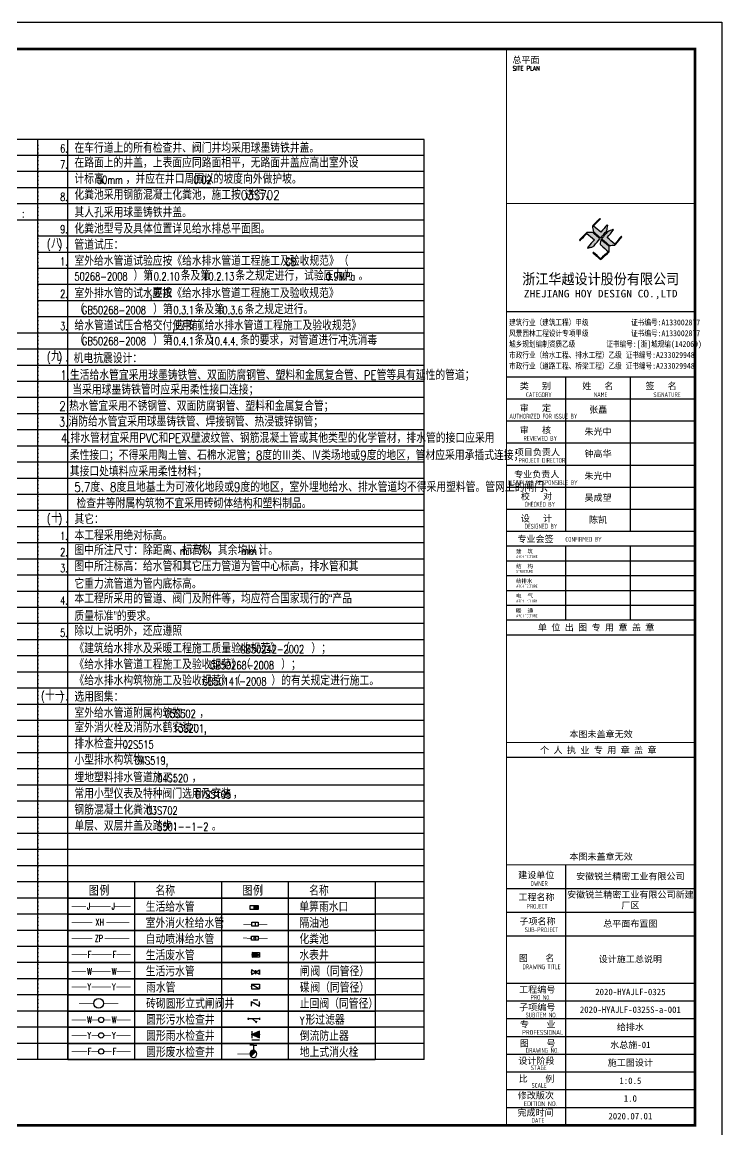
# Model space of a CAD drawing. Header units: millimetres. Extents: x 418357 to 841680, y 53918 to 109839.
# Drawn here: x 420883.3 to 421013.3, y 55197.1 to 55402.9 of the extents above; entities that cross this region are included whole.
import ezdxf
from ezdxf.enums import TextEntityAlignment as Align

# ---------------------------------------------------------------- set-up
doc = ezdxf.new("R2010")
doc.units = ezdxf.units.MM
doc.linetypes.add('DASH', pattern=[0.35, 0.25, -0.1])
doc.linetypes.add('DOT2', pattern=[0.125, 0, -0.125])
for name, color, linetype in [('DIM_TEXT', 7, 'Continuous'), ('EQUIP_消防', 7, 'Continuous'), ('EQUIP_阀门', 7, 'Continuous'), ('PIPE-废水', 31, 'Continuous'), ('PIPE-污水', 6, 'Continuous'), ('PIPE-消防', 1, 'Continuous'), ('PIPE-给水', 3, 'Continuous'), ('PIPE-雨水', 4, 'Continuous'), ('PUB_TITLE', 171, 'Continuous'), ('TK', 4, 'Continuous'), ('TWT_TEXT', 7, 'Continuous'), ('TWT_室外', 8, 'Continuous'), ('TWT_雨水口', 4, 'Continuous'), ('WELL_废水', 31, 'Continuous'), ('WELL_污水', 6, 'Continuous'), ('WELL_雨水', 4, 'Continuous')]:
    doc.layers.add(name, color=color, linetype=linetype)
doc.styles.add('-宋体', font='', dxfattribs={"width": 0.8})
doc.styles.add('_TWT_PIPEDN', font='SIMPLEX', dxfattribs={"width": 0.8, "height": 3, "bigfont": 'HZTXT'})
doc.styles.add('_TWT_PIPETEXT', font='COMPLEX', dxfattribs={"width": 0.8, "height": 2.5, "bigfont": 'HZTXT'})
doc.styles.add('HT', font='simhei.ttf', dxfattribs={"width": 0.8})
doc.styles.add('ROMANS', font='ROMANS.shx', dxfattribs={"width": 0.8})
doc.styles.get("Standard").update_dxf_attribs({"font": 'txt', "bigfont": 'gbcbig.shx'})
doc.styles.add('TSSD_REIN', font='tssdeng.shx', dxfattribs={"width": 0.7, "bigfont": 'tssdchn.shx'})
doc.styles.add('图签宋体', font='', dxfattribs={"height": 300})
doc.styles.add('图签黑体', font='simhei.ttf', dxfattribs={"height": 550})
doc.styles.get('-宋体').set_extended_font_data('SimSun')
doc.styles.get('图签宋体').set_extended_font_data('NSimSun')

# ---------------------------------------------------------------- blocks, each defined once
blk = doc.blocks.new('$TwtSys$00000354')
for p, q in [((-0.5, -0.5), (-0.5, 0.5)), ((-0.5, 0.5), (0.5, 0.5)), ((0, 0.5), (0, -0.5)), ((0.5, 0.5), (0.5, -0.5)), ((0.5, -0.5), (-0.5, -0.5))]:
    blk.add_line(p, q)
blk = doc.blocks.new('$TwtSys$00000424')
for p, q in [((-500, 250), (500, 250)), ((-500, -250), (-500, 250)), ((0, -250), (0, 250)), ((500, 250), (500, -250)), ((500, -250), (-500, -250))]:
    blk.add_line(p, q)
blk.add_solid([(0, 250), (500, 250), (0, -250), (500, -250)])
blk = doc.blocks.new('$TwtSys$00000353')
at = {"color": 6}
for p, q in [((-0.5, 0.13), (-0.58, 0.13)), ((-0.58, 0.13), (-0.58, -0.13)), ((-0.5, 0.5), (0.5, 0.5)), ((-0.5, -0.5), (-0.5, 0.5)), ((0.5, 0.5), (0.5, -0.5)), ((-0.5, -0.13), (-0.58, -0.13)), ((0.5, -0.5), (-0.5, -0.5))]:
    blk.add_line(p, q, dxfattribs=at)
at = {"color": 6, "const_width": 0.02}
blk.add_lwpolyline([(-0.5, 0.13), (-0.58, 0.13), (-0.58, -0.13), (-0.5, -0.13)], dxfattribs=at)
blk.add_lwpolyline([(-0.5, 0.5), (0.5, 0.5), (0.5, -0.5), (-0.5, -0.5)], close=True, dxfattribs=at)
at = {"color": 6}
blk.add_ellipse((0, 0), major_axis=(0, 0.25), ratio=0.6, start_param=4.712389, end_param=10.995574, dxfattribs=at)
blk = doc.blocks.new('$VALVE$00000315')
blk.add_line((-75, 125), (75, 125))
blk.add_lwpolyline([(-125, -75), (-125, 75), (125, -75), (125, 75)])
for p in [(-125, 0), (125, 0)]:
    blk.add_point(p)
blk.add_solid([(0, 125), (0, 150), (75, 125)])
blk = doc.blocks.new('$VALVE$00000316')
for p, q in [((-125, 72), (125, -72)), ((-125, 72), (-125, -72)), ((-125, 72), (125, 72)), ((125, 72), (125, -72)), ((-125, -72), (125, -72))]:
    blk.add_line(p, q)
at = {"const_width": 21.1}
blk.add_lwpolyline([(-11, 0, 1), (11, 0, 1)], format="xyb", close=True, dxfattribs=at)
for p in [(-125, 0), (125, 0)]:
    blk.add_point(p)
at = {"color": 7, "flags": 9}
for tag in ['XSIZE', 'YSIZE']:
    blk.add_attdef(tag, (0, 0), '', height=0.5, dxfattribs=at)
blk = doc.blocks.new('$VALVE$00000296')
for points in [[(-125, 72), (-125, -72), (125, 72), (125, -72), (-125, 72)], [(0, 60), (0, -64)]]:
    blk.add_lwpolyline(points)
for p in [(-125, 0), (125, 0)]:
    blk.add_point(p)
blk = doc.blocks.new('$VALVE$00000555')
for p, q in [((-75, 50), (75, 50)), ((75, 50), (75, -50)), ((75, -50), (-75, -50))]:
    blk.add_line(p, q)
blk.add_lwpolyline([(-75, -50), (75, 0), (-75, 50)], close=True)
for p in [(-75, 0), (75, 0)]:
    blk.add_point(p)
blk.add_solid([(-75, 50), (75, 0), (-75, -50)])
blk = doc.blocks.new('$VALVE$00000501')
for p, q in [((-175, 32), (-175, -32)), ((175, 32), (175, -32)), ((96, -77), (50, -123))]:
    blk.add_line(p, q)
at = {"const_width": 35}
for points in [[(-175, 0), (175, 0)], [(-52, 0), (73, -100)]]:
    blk.add_lwpolyline(points, dxfattribs=at)
for p in [(-175, -2), (175, -2)]:
    blk.add_point(p)
blk = doc.blocks.new('$VALVE$00000656')
for p, q in [((-113, 110), (-113, -100)), ((118, -164), (-119, -164))]:
    blk.add_line(p, q)
blk.add_lwpolyline([(119, 5, 203, 0, 0), (-113, 5, 0, 0, 0)], format="xyseb")
blk.add_lwpolyline([(119, 107), (-113, 5), (119, -97)], close=True)
for p in [(-113, 5), (119, 5)]:
    blk.add_point(p)
blk.add_solid([(-44, -164), (-44, -139), (-119, -164)])
blk = doc.blocks.new('$TwtSys$00000385')
for p, q in [((0, 331), (-130, 331)), ((92, 92), (-92, -92)), ((0, 331), (0, 131)), ((0, 331), (130, 331))]:
    blk.add_line(p, q)
for start, end in [(135, 315), (315, 135)]:
    blk.add_arc((0, 0), 131, start, end)
at = {"color": 0}
for points in [[(-34, 127), (-127, 34), (34, 127), (-127, -34)], [(-93, 93), (-93, 93), (-34, 127), (-127, 34)], [(34, 127), (-127, -34), (93, 93), (-93, -93)]]:
    blk.add_solid(points, dxfattribs=at)
blk = doc.blocks.new('$TWTSYS$00000187')
blk.add_circle((0, 0, 0), 0.5)
blk = doc.blocks.new('A$C053D6479')
at = {"layer": 'PUB_TITLE'}
h = blk.add_hatch(color=256, dxfattribs=at)
h.dxf.hatch_style = 1
edge = h.paths.add_edge_path()
edge.add_spline(control_points=[(1310, 579), (1216, 662), (1118, 742), (1026, 827)], knot_values=[14, 14, 14, 14, 15, 15, 15, 15], degree=3, periodic=0)
edge.add_spline(control_points=[(1026, 827), (1105, 920), (1188, 1008), (1266, 1102)], knot_values=[13, 13, 13, 13, 14, 14, 14, 14], degree=3, periodic=0)
edge.add_spline(control_points=[(1266, 1102), (1258, 1111), (1249, 1119), (1239, 1116)], knot_values=[12, 12, 12, 12, 13, 13, 13, 13], degree=3, periodic=0)
edge.add_spline(control_points=[(1239, 1116), (1210, 1107), (1179, 1092), (1144, 1077)], knot_values=[11, 11, 11, 11, 12, 12, 12, 12], degree=3, periodic=0)
edge.add_spline(control_points=[(1144, 1077), (1109, 1063), (1069, 1053), (1047, 1038)], knot_values=[10, 10, 10, 10, 11, 11, 11, 11], degree=3, periodic=0)
edge.add_spline(control_points=[(1047, 1038), (1028, 1026), (1007, 992), (991, 972)], knot_values=[9, 9, 9, 9, 10, 10, 10, 10], degree=3, periodic=0)
edge.add_spline(control_points=[(991, 972), (942, 913), (899, 868), (849, 810)], knot_values=[8, 8, 8, 8, 9, 9, 9, 9], degree=3, periodic=0)
edge.add_spline(control_points=[(849, 810), (842, 801), (822, 776), (822, 775)], knot_values=[7, 7, 7, 7, 8, 8, 8, 8], degree=3, periodic=0)
edge.add_spline(control_points=[(822, 775), (823, 771), (848, 752), (859, 744)], knot_values=[6, 6, 6, 6, 7, 7, 7, 7], degree=3, periodic=0)
edge.add_spline(control_points=[(859, 744), (949, 670), (1035, 592), (1122, 521)], knot_values=[5, 5, 5, 5, 6, 6, 6, 6], degree=3, periodic=0)
edge.add_spline(control_points=[(1122, 521), (1153, 527), (1185, 530), (1217, 533)], knot_values=[4, 4, 4, 4, 5, 5, 5, 5], degree=3, periodic=0)
edge.add_spline(control_points=[(1217, 533), (1246, 535), (1293, 532), (1316, 542)], knot_values=[3, 3, 3, 3, 4, 4, 4, 4], degree=3, periodic=0)
edge.add_spline(control_points=[(1316, 542), (1327, 547), (1338, 565), (1349, 579)], knot_values=[2, 2, 2, 2, 3, 3, 3, 3], degree=3, periodic=0)
edge.add_spline(control_points=[(1349, 579), (1423, 670), (1507, 759), (1572, 848)], knot_values=[1, 1, 1, 1, 2, 2, 2, 2], degree=3, periodic=0)
edge.add_spline(control_points=[(1572, 848), (1564, 852), (1561, 861), (1551, 862)], knot_values=[0, 0, 0, 0, 1, 1, 1, 1], degree=3, periodic=0)
edge.add_spline(control_points=[(1551, 862), (1469, 769), (1393, 671), (1310, 579)], knot_values=[15, 15, 15, 15, 16, 16, 16, 16], degree=3, periodic=0)
at = {"layer": 'TK'}
h = blk.add_hatch(color=256, dxfattribs=at)
h.dxf.hatch_style = 2
edge = h.paths.add_edge_path()
edge.add_spline(control_points=[(1036, 1188), (1031, 1158), (1031, 1158), (1024, 1121), (1020, 1104), (1017, 1085), (1012, 1071), (1004, 1052), (976, 1026), (956, 1003), (906, 946), (866, 899), (814, 839), (806, 829), (789, 806), (787, 806), (777, 804), (728, 856), (719, 864), (651, 922), (580, 978), (514, 1036), (509, 1106), (488, 1176), (479, 1247), (570, 1343), (663, 1436), (758, 1526), (764, 1523), (768, 1518), (774, 1515), (693, 1422), (599, 1343), (520, 1249), (607, 1171), (698, 1096), (789, 1021), (874, 1109), (950, 1206), (1031, 1298), (1066, 1286), (1054, 1262), (1045, 1224), (1036, 1188), (1031, 1158)], knot_values=[-1, -1, 0, 0, 0, 0, 1, 1, 1, 2, 2, 2, 3, 3, 3, 4, 4, 4, 5, 5, 5, 6, 6, 6, 7, 7, 7, 8, 8, 8, 9, 9, 9, 10, 10, 10, 11, 11, 11, 12, 12, 12, 13, 13, 13, 14, 14, 14, 14], degree=3, periodic=0)
h = blk.add_hatch(color=256, dxfattribs=at)
h.dxf.hatch_style = 2
edge = h.paths.add_edge_path()
edge.add_spline(control_points=[(492, 475), (469, 472), (469, 472), (452, 467), (416, 456), (383, 448), (342, 438), (323, 433), (297, 422), (293, 440), (291, 452), (313, 470), (322, 480), (400, 566), (477, 652), (553, 736), (460, 815), (366, 894), (270, 970), (183, 883), (101, 791), (16, 703), (-18, 714), (9, 735), (28, 755), (103, 838), (192, 930), (266, 1005), (319, 1009), (387, 1005), (442, 1007), (456, 1008), (472, 1011), (485, 1007), (507, 1000), (534, 967), (555, 949), (624, 891), (699, 833), (760, 773), (689, 691), (614, 604), (539, 517), (529, 505), (516, 487), (506, 482), (492, 475), (469, 472)], knot_values=[-1, -1, 0, 0, 0, 0, 1, 1, 1, 2, 2, 2, 3, 3, 3, 4, 4, 4, 5, 5, 5, 6, 6, 6, 7, 7, 7, 8, 8, 8, 9, 9, 9, 10, 10, 10, 11, 11, 11, 12, 12, 12, 13, 13, 13, 14, 14, 14, 15, 15, 15, 15], degree=3, periodic=0)
h = blk.add_hatch(color=256, dxfattribs=at)
h.dxf.hatch_style = 2
edge = h.paths.add_edge_path()
edge.add_spline(control_points=[(1018, 207), (925, 121), (925, 121), (830, 33), (818, 21), (800, 0), (787, 0), (768, -1), (725, 49), (712, 60), (662, 103), (616, 143), (568, 186), (545, 207), (518, 224), (499, 250), (501, 259), (511, 261), (516, 267), (609, 192), (696, 111), (785, 33), (883, 118), (977, 208), (1070, 298), (992, 373), (892, 456), (803, 534), (791, 544), (768, 561), (766, 569), (761, 588), (776, 634), (780, 655), (785, 690), (788, 721), (795, 746), (897, 661), (998, 576), (1097, 490), (1100, 425), (1106, 361), (1107, 294), (1018, 207), (925, 121)], knot_values=[-1, -1, 0, 0, 0, 0, 1, 1, 1, 2, 2, 2, 3, 3, 3, 4, 4, 4, 5, 5, 5, 6, 6, 6, 7, 7, 7, 8, 8, 8, 9, 9, 9, 10, 10, 10, 11, 11, 11, 12, 12, 12, 13, 13, 13, 14, 14, 14, 14], degree=3, periodic=0)
for points, knots in [([(1031, 1298), (1066, 1286), (1054, 1262), (1045, 1224), (1036, 1188), (1031, 1158), (1024, 1121), (1020, 1104), (1017, 1085), (1012, 1071), (1004, 1052), (976, 1026), (956, 1003), (906, 946), (866, 899), (814, 839), (806, 829), (789, 806), (787, 806), (777, 804), (728, 856), (719, 864), (651, 922), (580, 978), (514, 1036), (509, 1106), (488, 1176), (479, 1247), (570, 1343), (663, 1436), (758, 1526), (764, 1523), (768, 1518), (774, 1515), (693, 1422), (599, 1343), (520, 1249), (607, 1171), (698, 1096), (789, 1021), (874, 1109), (950, 1206), (1031, 1298)], [0, 0, 0, 0, 1, 1, 1, 2, 2, 2, 3, 3, 3, 4, 4, 4, 5, 5, 5, 6, 6, 6, 7, 7, 7, 8, 8, 8, 9, 9, 9, 10, 10, 10, 11, 11, 11, 12, 12, 12, 13, 13, 13, 14, 14, 14, 14]), ([(555, 949), (624, 891), (699, 833), (760, 773), (689, 691), (614, 604), (539, 517), (529, 505), (516, 487), (506, 482), (492, 475), (469, 472), (452, 467), (416, 456), (383, 448), (342, 438), (323, 433), (297, 422), (293, 440), (291, 452), (313, 470), (322, 480), (400, 566), (477, 652), (553, 736), (460, 815), (366, 894), (270, 970), (183, 883), (101, 791), (16, 703), (-18, 714), (9, 735), (28, 755), (103, 838), (192, 930), (266, 1005), (319, 1009), (387, 1005), (442, 1007), (456, 1008), (472, 1011), (485, 1007), (507, 1000), (534, 967), (555, 949)], [0, 0, 0, 0, 1, 1, 1, 2, 2, 2, 3, 3, 3, 4, 4, 4, 5, 5, 5, 6, 6, 6, 7, 7, 7, 8, 8, 8, 9, 9, 9, 10, 10, 10, 11, 11, 11, 12, 12, 12, 13, 13, 13, 14, 14, 14, 15, 15, 15, 15]), ([(1551, 862), (1561, 861), (1564, 852), (1572, 848), (1507, 759), (1423, 670), (1349, 579), (1338, 565), (1327, 547), (1316, 542), (1293, 532), (1246, 535), (1217, 533), (1185, 530), (1153, 527), (1122, 521), (1035, 592), (949, 670), (859, 744), (848, 752), (823, 771), (822, 775), (822, 776), (842, 801), (849, 810), (899, 868), (942, 913), (991, 972), (1007, 992), (1028, 1026), (1047, 1038), (1069, 1053), (1109, 1063), (1144, 1077), (1179, 1092), (1210, 1107), (1239, 1116), (1249, 1119), (1258, 1111), (1266, 1102), (1188, 1008), (1105, 920), (1026, 827), (1118, 742), (1216, 662), (1310, 579), (1393, 671), (1469, 769), (1551, 862)], [0, 0, 0, 0, 1, 1, 1, 2, 2, 2, 3, 3, 3, 4, 4, 4, 5, 5, 5, 6, 6, 6, 7, 7, 7, 8, 8, 8, 9, 9, 9, 10, 10, 10, 11, 11, 11, 12, 12, 12, 13, 13, 13, 14, 14, 14, 15, 15, 15, 16, 16, 16, 16]), ([(1097, 490), (1100, 425), (1106, 361), (1107, 294), (1018, 207), (925, 121), (830, 33), (818, 21), (800, 0), (787, 0), (768, -1), (725, 49), (712, 60), (662, 103), (616, 143), (568, 186), (545, 207), (518, 224), (499, 250), (501, 259), (511, 261), (516, 267), (609, 192), (696, 111), (785, 33), (883, 118), (977, 208), (1070, 298), (992, 373), (892, 456), (803, 534), (791, 544), (768, 561), (766, 569), (761, 588), (776, 634), (780, 655), (785, 690), (788, 721), (795, 746), (897, 661), (998, 576), (1097, 490)], [0, 0, 0, 0, 1, 1, 1, 2, 2, 2, 3, 3, 3, 4, 4, 4, 5, 5, 5, 6, 6, 6, 7, 7, 7, 8, 8, 8, 9, 9, 9, 10, 10, 10, 11, 11, 11, 12, 12, 12, 13, 13, 13, 14, 14, 14, 14])]:
    blk.add_open_spline(points, degree=3, knots=knots, dxfattribs=at)
blk = doc.blocks.new('GeYuanFrame_74602687', base_point=(18.76, 4.34))
at = {"layer": 'PUB_TITLE'}
for points in [[(554.76, 235.14), (554.76, 292.54)], [(578.76, 235.14), (578.76, 292.54)], [(554.76, 202.14), (554.76, 229.64)], [(578.76, 202.14), (578.76, 229.64)], [(554.76, 14.34), (554.76, 111.14)]]:
    blk.add_lwpolyline(points, dxfattribs=at)
at = {"layer": 'TK'}
for p, q in [((43.76, 414.34), (602.76, 414.34)), ((532.76, 316.74), (602.76, 316.74)), ((532.76, 284.34), (602.76, 284.34)), ((532.76, 276.14), (602.76, 276.14)), ((532.76, 267.94), (602.76, 267.94)), ((532.76, 259.74), (602.76, 259.74)), ((532.76, 251.54), (602.76, 251.54)), ((532.76, 243.34), (602.76, 243.34)), ((532.76, 235.14), (602.76, 235.14)), ((532.76, 235.14), (602.76, 235.14)), ((532.76, 102.34), (602.76, 102.34)), ((532.76, 93.54), (602.76, 93.54)), ((532.76, 84.74), (554.76, 84.74)), ((532.76, 84.74), (602.76, 84.74)), ((532.76, 67.18), (602.76, 67.18)), ((532.76, 67.14), (602.76, 67.14)), ((532.76, 60.58), (602.76, 60.58)), ((532.76, 53.98), (602.76, 53.98)), ((532.76, 47.38), (602.76, 47.38)), ((532.76, 40.78), (602.76, 40.78)), ((532.76, 34.18), (602.76, 34.18)), ((532.76, 27.58), (602.76, 27.58)), ((532.76, 20.98), (602.76, 20.98)), ((532.76, 14.34), (602.76, 14.34))]:
    blk.add_line(p, q, dxfattribs=at)
for points in [[(18.76, 424.34), (612.76, 424.34), (612.76, 4.34), (18.76, 4.34), (18.76, 424.34)], [(532.76, 292.54), (602.76, 292.54)], [(532.76, 235.14), (602.76, 235.14)], [(532.76, 229.64), (602.76, 229.64)], [(532.76, 224.14), (602.76, 224.14)], [(532.76, 218.64), (602.76, 218.64)], [(532.76, 213.14), (602.76, 213.14)], [(532.76, 207.64), (602.76, 207.64)], [(532.76, 202.14), (602.76, 202.14)], [(532.76, 196.64), (602.76, 196.64)], [(532.76, 151.14), (602.76, 151.14)]]:
    blk.add_lwpolyline(points, dxfattribs=at)
at = {"layer": 'TK', "const_width": 1}
blk.add_lwpolyline([(602.76, 414.34), (43.76, 414.34), (43.76, 14.34), (602.76, 14.34)], close=True, dxfattribs=at)
at = {"layer": 'TK'}
for points, const_width in [([(532.76, 414.34), (532.76, 14.34)], 0.4), ([(532.76, 356.95), (602.76, 356.95)], 0.35), ([(532.76, 292.54), (602.76, 292.54)], 0.35), ([(532.76, 292.54), (602.76, 292.54)], 0.35), ([(532.76, 235.14), (602.76, 235.14)], 0.35), ([(532.76, 202.14), (602.76, 202.14)], 0.35), ([(532.76, 156.64), (602.76, 156.64)], 0.35), ([(532.76, 111.14), (602.76, 111.14)], 0.35), ([(532.76, 67.18), (602.76, 67.18)], 0.35)]:
    blk.add_lwpolyline(points, dxfattribs=dict(at, const_width=const_width))
at = {"layer": 'PUB_TITLE', "xscale": 0.01000000000021828, "yscale": 0.01000000000021828, "zscale": 0.01}
blk.add_blockref('A$C053D6479', (559.86, 336.08), dxfattribs=at)
at = {"layer": 'TK', "style": '图签宋体'}
for s, height, p in [('总平面', 2.4, (534.9, 409.1)), ('类   别', 2.4, (537.65, 287.9)), ('姓   名', 2.4, (560.87, 287.9)), ('签   名', 2.4, (584.35, 287.9)), ('审   定', 2.4, (537.65, 279.7)), ('审   核', 2.4, (537.65, 271.5)), ('项目负责人', 2.4, (535.8, 263.3)), ('专业负责人', 2.4, (535.56, 255.1)), ('校   对', 2.4, (538.06, 246.9)), ('设   计', 2.4, (538.03, 238.7)), ('专业会签', 2.4, (536.79, 231.05)), ('建  筑', 1.44, (536.28, 226.92)), ('结  构', 1.44, (536.28, 221.42)), ('给排水', 1.44, (536.28, 215.92)), ('电  气', 1.44, (536.28, 210.42)), ('暖  通', 1.44, (536.28, 204.92)), ('单 位 出 图 专 用 章 盖 章', 2.4, (544.39, 198.16)), ('本图未盖章无效', 2.4, (556.1, 158.51)), ('个 人 执 业 专 用 章 盖 章', 2.4, (545.19, 152.58)), ('本图未盖章无效', 2.4, (556.1, 113.01)), ('建设单位', 2.4, (537.06, 106.14)), ('工程名称', 2.4, (537.14, 97.93)), ('子项名称', 2.4, (537.52, 88.95)), ('图    名', 2.4, (537.3, 75.3)), ('工程编号', 2.4, (537.44, 63.58)), ('子项编号', 2.4, (537.44, 57)), ('专    业', 2.4, (537.68, 50.69)), ('图    号', 2.4, (537.69, 43.58)), ('设计阶段', 2.4, (537.12, 37.12)), ('比    例', 2.4, (537.26, 30.44)), ('修改版次', 2.4, (536.91, 24.22)), ('完成时间', 2.4, (536.79, 17.83))]:
    blk.add_text(s, height=height, dxfattribs=at).set_placement(p)
at = {"layer": 'TK'}
for s, height, style, width, p in [('SITE PLAN', 1.697, 'ROMANS', 0.76, (535.02, 406.31)), ('建筑行业（建筑工程）甲级           证书编号:A133002877', 2.2, '-宋体', 0.8, (533.67, 311.64)), ('风景园林工程设计专项甲级           证书编号:A133002877', 2.2, '-宋体', 0.8, (533.67, 307.62)), ('城乡规划编制资质乙级        证书编号:[浙]城规编(142069)', 2.2, '-宋体', 0.8, (533.67, 303.63)), ('市政行业（给水工程、排水工程）乙级 证书编号:A233029948', 2.2, '-宋体', 0.8, (533.67, 299.55)), ('市政行业（道路工程、桥梁工程）乙级 证书编号:A233029948', 2.2, '-宋体', 0.8, (533.67, 295.5)), ('CATEGORY', 1.8, 'TSSD_REIN', 0.7, (539.99, 284.98)), ('NAME', 1.8, 'TSSD_REIN', 0.7, (565.18, 284.98)), ('SIGNATURE', 1.8, 'TSSD_REIN', 0.7, (587.34, 284.98)), ('AUTHORIZED FOR ISSUE BY', 1.8, 'TSSD_REIN', 0.7, (533.79, 276.98)), ('REVIEWED BY', 1.8, 'TSSD_REIN', 0.7, (539.03, 268.72)), ('PROJECT DIRECTOR', 1.8, 'TSSD_REIN', 0.7, (537.22, 260.55)), ('DISCIPLINE RESPONSIBLE BY', 1.8, 'TSSD_REIN', 0.7, (533.25, 252.28)), ('CHECKED BY', 1.8, 'TSSD_REIN', 0.7, (539.42, 244.25)), ('DESIGNED BY', 1.8, 'TSSD_REIN', 0.7, (539.43, 236.08)), ('CONFIRMED BY', 1.8, 'TSSD_REIN', 0.7, (554.61, 231.23)), ('ARCHITECTURE', 1.08, 'TSSD_REIN', 0.7, (536.32, 225.15)), ('STRUCTURE', 1.08, 'TSSD_REIN', 0.7, (536.32, 219.65)), ('ARCHITECTURE', 1.08, 'TSSD_REIN', 0.7, (536.32, 214.15)), ('ARCHITECTURE', 1.08, 'TSSD_REIN', 0.7, (536.32, 208.65)), ('ARCHITECTURE', 1.08, 'TSSD_REIN', 0.7, (536.32, 203.15)), ('OWNER', 1.8, 'TSSD_REIN', 0.7, (541.65, 103.29)), ('PROJECT', 1.8, 'TSSD_REIN', 0.7, (540.19, 94.83)), ('SUB-PROJECT', 1.8, 'TSSD_REIN', 0.7, (539.53, 86.11)), ('DRAWING TITLE', 1.8, 'TSSD_REIN', 0.7, (538.64, 72.34)), ('PRO N0.', 1.8, 'TSSD_REIN', 0.7, (541.68, 60.96)), ('SUBITEM NO.', 1.8, 'TSSD_REIN', 0.7, (539.82, 54.39)), ('PROFESSIONAL', 1.8, 'TSSD_REIN', 0.8, (538.55, 47.95)), ('DRAWING NO.', 1.8, 'TSSD_REIN', 0.7, (539.86, 41.26)), ('STAGE', 1.8, 'TSSD_REIN', 0.7, (541.76, 34.84)), ('SCALE', 1.8, 'TSSD_REIN', 0.7, (542.05, 28.23)), ('EDITION NO.', 1.8, 'TSSD_REIN', 0.8, (539.2, 21.45)), ('DATE', 1.8, 'TSSD_REIN', 0.7, (542, 15.26))]:
    blk.add_text(s, height=height, dxfattribs=dict(at, style=style, width=width)).set_placement(p)
for s, height, style, width, p in [('浙江华越设计股份有限公司', 3.96, 'HT', 0.9, (567.74, 328.97)), ('ZHEJIANG HOY DESIGN CO.,LTD', 2.8, '图签黑体', 1.11, (567.73, 323.1))]:
    blk.add_text(s, height=height, dxfattribs=dict(at, style=style, width=width)).set_placement(p, align=Align.MIDDLE)
at = {"layer": 'TK', "char_height": 2.4, "attachment_point": 5, "style": '图签宋体'}
for s, insert, width in [('张矗', (566.76, 280.21), 24), ('朱光中', (566.76, 272.04), 24), ('钟高华', (566.76, 263.84), 24), ('朱光中', (566.76, 255.57), 24), ('吴成望', (566.76, 247.44), 24), ('陈凯', (566.76, 239.24), 24), ('安徽锐兰精密工业有限公司', (578.76, 106.74), 48), ('安徽锐兰精密工业有限公司新建厂区', (578.76, 97.94), 48), ('总平面布置图', (578.76, 89.14), 48), ('设计施工总说明', (578.76, 75.94), 48), ('2020-HYAJLF-0325', (578.76, 63.88), 48), ('2020-HYAJLF-0325S-a-001', (578.76, 57.28), 48), ('给排水', (578.76, 50.68), 48), ('水总施-01', (578.76, 44.08), 48), ('施工图设计', (578.76, 37.48), 48), ('1:0.5', (578.76, 30.88), 48), ('1.0', (578.76, 24.28), 48), ('2020.07.01', (578.76, 17.69), 48)]:
    blk.add_mtext(s, dxfattribs=dict(at, insert=insert, width=width))

msp = doc.modelspace()

# ---------------------------------------------------------------- linework, layer by layer
at = {"color": 8, "ltscale": 5}
for p, q in [((420957.983, 55381.154), (420742.522, 55381.154)), ((420886.163, 55210.154), (420886.163, 55381.154)), ((420891.771, 55210.154), (420891.771, 55381.154)), ((420957.983, 55210.154), (420957.983, 55381.154)), ((420957.983, 55378.154), (420742.522, 55378.154)), ((420957.983, 55375.154), (420742.522, 55375.154)), ((420957.983, 55372.154), (420742.522, 55372.154)), ((420957.983, 55369.154), (420742.522, 55369.154)), ((420886.163, 55366.154), (420742.522, 55366.154)), ((420957.983, 55366.154), (420886.163, 55366.154)), ((420957.983, 55363.154), (420886.163, 55363.154)), ((420957.983, 55360.154), (420886.163, 55360.154)), ((420957.983, 55357.154), (420886.163, 55357.154)), ((420957.983, 55354.154), (420886.163, 55354.154)), ((420957.983, 55351.154), (420886.163, 55351.154)), ((420957.983, 55348.154), (420886.163, 55348.154)), ((420886.163, 55345.154), (420742.522, 55345.154)), ((420957.983, 55345.154), (420886.163, 55345.154)), ((420886.163, 55342.154), (420742.522, 55342.154)), ((420957.983, 55342.154), (420886.163, 55342.154)), ((420886.163, 55339.154), (420742.522, 55339.154)), ((420957.983, 55339.154), (420886.163, 55339.154)), ((420957.983, 55336.154), (420742.522, 55336.154)), ((420957.983, 55333.154), (420742.522, 55333.154)), ((420957.983, 55330.154), (420742.522, 55330.154)), ((420957.983, 55327.154), (420742.522, 55327.154)), ((420957.983, 55324.154), (420742.522, 55324.154)), ((420957.983, 55321.154), (420742.522, 55321.154)), ((420957.983, 55318.154), (420742.522, 55318.154)), ((420957.983, 55315.154), (420742.522, 55315.154)), ((420957.983, 55312.154), (420742.522, 55312.154)), ((420957.983, 55309.154), (420742.522, 55309.154)), ((420957.983, 55306.154), (420742.522, 55306.154)), ((420957.983, 55303.154), (420742.522, 55303.154)), ((420957.983, 55300.154), (420742.522, 55300.154)), ((420957.983, 55297.154), (420742.522, 55297.154)), ((420957.983, 55294.154), (420742.522, 55294.154)), ((420957.983, 55291.154), (420742.522, 55291.154)), ((420957.983, 55288.154), (420742.522, 55288.154)), ((420957.983, 55285.154), (420742.522, 55285.154)), ((420957.983, 55282.154), (420742.522, 55282.154)), ((420957.983, 55279.154), (420742.522, 55279.154)), ((420957.983, 55276.154), (420742.522, 55276.154)), ((420957.983, 55273.154), (420742.522, 55273.154)), ((420957.983, 55270.154), (420742.522, 55270.154)), ((420957.983, 55267.154), (420742.522, 55267.154)), ((420957.983, 55264.154), (420742.522, 55264.154)), ((420957.983, 55261.154), (420742.522, 55261.154)), ((420957.983, 55258.154), (420742.522, 55258.154)), ((420957.983, 55255.154), (420742.522, 55255.154)), ((420957.983, 55252.154), (420742.522, 55252.154)), ((420957.983, 55249.154), (420742.522, 55249.154)), ((420957.983, 55246.154), (420742.522, 55246.154)), ((420957.983, 55243.154), (420742.522, 55243.154)), ((420957.983, 55240.154), (420742.522, 55240.154)), ((420957.983, 55237.154), (420742.522, 55237.154)), ((420957.983, 55234.154), (420742.522, 55234.154)), ((420957.983, 55231.154), (420742.522, 55231.154)), ((420957.983, 55228.154), (420742.522, 55228.154)), ((420957.983, 55225.154), (420742.522, 55225.154)), ((420957.983, 55222.154), (420742.522, 55222.154)), ((420957.983, 55219.154), (420742.522, 55219.154)), ((420957.983, 55216.154), (420742.522, 55216.154)), ((420957.983, 55213.154), (420742.522, 55213.154)), ((420957.983, 55210.154), (420742.522, 55210.154))]:
    msp.add_line(p, q, dxfattribs=at)
at = {"linetype": 'DOT2', "ltscale": 5}
msp.add_line((420886.163, 55219.154), (420886.163, 55381.154), dxfattribs=at)
for p, q in [((420948.885, 55252.154), (420891.771, 55252.154)), ((420891.771, 55243.154), (420891.771, 55210.154)), ((420904.145, 55243.154), (420904.145, 55210.154)), ((420920.328, 55243.154), (420920.328, 55210.154)), ((420932.702, 55243.154), (420932.702, 55210.154)), ((420948.885, 55243.154), (420948.885, 55210.154)), ((420891.771, 55240.154), (420948.885, 55240.154)), ((420891.771, 55237.154), (420948.885, 55237.154)), ((420891.771, 55234.154), (420948.885, 55234.154)), ((420891.771, 55231.154), (420948.885, 55231.154)), ((420891.771, 55228.154), (420948.885, 55228.154)), ((420891.771, 55225.154), (420948.885, 55225.154)), ((420891.771, 55222.154), (420948.885, 55222.154)), ((420891.771, 55219.154), (420948.885, 55219.154)), ((420891.771, 55216.154), (420948.885, 55216.154)), ((420891.771, 55213.154), (420948.885, 55213.154)), ((420891.771, 55210.154), (420948.885, 55210.154))]:
    msp.add_line(p, q)
msp.add_circle((420897.466, 55220.583), 0.896)
at = {"layer": 'PIPE-废水', "linetype": 'Continuous', "const_width": 0.124}
for points in [[(420925.906, 55235.282), (420924.34, 55235.282)], [(420927.144, 55235.282), (420928.83, 55235.282)]]:
    msp.add_lwpolyline(points, dxfattribs=at)
at = {"layer": 'PIPE-废水', "linetype": 'DASH', "ltscale": 5, "const_width": 0.124}
for points in [[(420892.454, 55229.653), (420895.279, 55229.653)], [(420896.122, 55229.653), (420899.902, 55229.653)], [(420900.746, 55229.653), (420903.428, 55229.653)], [(420892.454, 55211.653), (420895.279, 55211.653)], [(420896.122, 55211.653), (420897.441, 55211.653)], [(420898.441, 55211.653), (420899.902, 55211.653)], [(420900.746, 55211.653), (420903.428, 55211.653)]]:
    msp.add_lwpolyline(points, dxfattribs=at)
at = {"layer": 'PIPE-污水', "linetype": 'Continuous', "const_width": 0.124}
for points in [[(420925.766, 55232.702), (420924.316, 55232.708)], [(420927.102, 55232.698), (420928.852, 55232.698)]]:
    msp.add_lwpolyline(points, dxfattribs=at)
at = {"layer": 'PIPE-污水', "linetype": 'DASH', "ltscale": 5, "const_width": 0.124}
for points in [[(420892.454, 55226.519), (420895.147, 55226.519)], [(420896.254, 55226.519), (420899.718, 55226.519)], [(420900.826, 55226.519), (420903.428, 55226.519)], [(420892.454, 55217.519), (420895.147, 55217.519)], [(420896.254, 55217.519), (420897.441, 55217.519)], [(420898.441, 55217.519), (420899.718, 55217.519)], [(420900.826, 55217.519), (420903.428, 55217.519)]]:
    msp.add_lwpolyline(points, dxfattribs=at)
at = {"layer": 'PIPE-消防', "linetype": 'Continuous', "const_width": 0.124}
for points in [[(420896.29, 55235.65), (420892.454, 55235.65)], [(420903.149, 55235.65), (420898.88, 55235.65)], [(420896.29, 55232.65), (420892.454, 55232.65)], [(420903.149, 55232.65), (420898.6, 55232.65)], [(420925.567, 55211.194), (420923.261, 55211.194)]]:
    msp.add_lwpolyline(points, dxfattribs=at)
at = {"layer": 'PIPE-给水', "linetype": 'Continuous', "const_width": 0.124}
for points in [[(420892.454, 55238.629), (420895.13, 55238.629)], [(420895.86, 55238.629), (420899.702, 55238.629)], [(420900.432, 55238.629), (420903.428, 55238.629)], [(420893.823, 55220.583), (420896.57, 55220.583)], [(420898.362, 55220.583), (420901.109, 55220.583)]]:
    msp.add_lwpolyline(points, dxfattribs=at)
at = {"layer": 'PIPE-雨水', "linetype": 'DASH', "ltscale": 5, "const_width": 0.124}
for points in [[(420892.454, 55223.641), (420895.222, 55223.641)], [(420896.179, 55223.641), (420899.794, 55223.641)], [(420900.751, 55223.641), (420903.428, 55223.641)], [(420892.454, 55214.641), (420895.222, 55214.641)], [(420896.179, 55214.641), (420897.441, 55214.641)], [(420898.441, 55214.641), (420899.794, 55214.641)], [(420900.751, 55214.641), (420903.428, 55214.641)]]:
    msp.add_lwpolyline(points, dxfattribs=at)

# ---------------------------------------------------------------- block references
at = {"layer": 'Defpoints', "lineweight": -2, "xscale": 0.5, "yscale": 0.5, "zscale": 0.5}
msp.add_blockref('GeYuanFrame_74602687', (420716.28, 55192.937), dxfattribs=at)
at = {"layer": 'EQUIP_消防', "xscale": 0.005, "yscale": 0.005, "zscale": 0.005}
msp.add_blockref('$TwtSys$00000385', (420926.221, 55211.194), dxfattribs=at)
at = {"layer": 'EQUIP_阀门'}
for name, p, xscale, yscale, zscale in [('$VALVE$00000555', (420926.681, 55229.6), 0.00900000000372529, 0.00900000000372529, 0.00900000000372529), ('$VALVE$00000296', (420926.606, 55226.403), 0.00599999999627471, 0.00599999999627471, 0.00599999999627471), ('$VALVE$00000316', (420926.607, 55223.721), 0.00599999999627471, 0.00599999999627471, 0.00599999999627471), ('$VALVE$00000315', (420926.606, 55220.492), 0.00599999999627471, 0.00599999999627471, 0.00599999999627471), ('$VALVE$00000501', (420926.306, 55217.735), 0.00599999999627471, 0.00599999999627471, 0.00599999999627471), ('$VALVE$00000656', (420926.643, 55214.749), 0.00599999999627471, 0.00599999999627471, 0.00599999999627471)]:
    msp.add_blockref(name, p, dxfattribs=dict(at, xscale=xscale, yscale=yscale, zscale=zscale))
at = {"layer": 'TWT_室外', "xscale": 1.237373718265444, "yscale": 0.7424238280951977, "zscale": 0.0007070707070707071}
for name, p in [('$TwtSys$00000354', (420926.525, 55235.282)), ('$TwtSys$00000353', (420926.484, 55232.698))]:
    msp.add_blockref(name, p, dxfattribs=at)
at = {"layer": 'TWT_雨水口', "xscale": 0.00150000000372529, "yscale": 0.00150000000372529, "zscale": 0.00150000000372529}
msp.add_blockref('$TwtSys$00000424', (420926.38, 55238.424), dxfattribs=at)
at = {"layer": 'WELL_废水', "rotation": 270}
msp.add_blockref('$TWTSYS$00000187', (420897.941, 55211.653), dxfattribs=at)
at = {"layer": 'WELL_污水', "rotation": 270}
msp.add_blockref('$TWTSYS$00000187', (420897.941, 55217.519), dxfattribs=at)
at = {"layer": 'WELL_雨水', "rotation": 270}
msp.add_blockref('$TWTSYS$00000187', (420897.941, 55214.641), dxfattribs=at)

# ---------------------------------------------------------------- texts
at = {"layer": 'DIM_TEXT', "style": '_TWT_PIPETEXT', "width": 0.64}
for s, height, p in [('J', 1.237, (420895.306, 55238.01)), ('J', 1.237, (420899.878, 55238.01)), ('XH', 1.2374, (420896.884, 55235.031)), ('ZP', 1.2374, (420896.744, 55232.031)), ('F', 1.237, (420895.455, 55229.034)), ('F', 1.237, (420900.079, 55229.034)), ('W', 1.237, (420895.323, 55225.901)), ('W', 1.237, (420899.895, 55225.901)), ('Y', 1.237, (420895.399, 55223.023)), ('Y', 1.237, (420899.971, 55223.023)), ('W', 1.237, (420895.323, 55216.901)), ('W', 1.237, (420899.895, 55216.901)), ('Y', 1.237, (420895.399, 55214.023)), ('Y', 1.237, (420899.971, 55214.023)), ('F', 1.237, (420895.455, 55211.034)), ('F', 1.237, (420900.079, 55211.034))]:
    msp.add_text(s, height=height, dxfattribs=at).set_placement(p)
at = {"layer": 'TWT_TEXT', "style": '_TWT_PIPEDN'}
for s, height, width, p in [('6.', 1.4875, 0.752941, (420890.311, 55378.713)), ('在车行道上的所有检查井、阀门井均采用球墨铸铁井盖。', 1.75, 0.8, (420892.963, 55378.668)), ('7.', 1.4875, 0.752941, (420890.311, 55375.713)), ('在路面上的井盖，上表面应同路面相平，无路面井盖应高出室外设', 1.75, 0.8, (420892.963, 55375.916)), ('计标高', 1.75, 0.8, (420892.963, 55372.916)), ('，并应在井口周围以', 1.75, 0.8, (420902.496, 55372.916)), ('的坡度向外做护坡。', 1.75, 0.8, (420918.829, 55372.916)), ('50mm', 1.4875, 0.752941, (420897.163, 55372.916)), ('0.02', 1.4875, 0.752941, (420915.096, 55372.916)), ('8.', 1.4875, 0.752941, (420890.311, 55369.713)), ('化粪池采用钢筋混凝土化粪池，施工按03S702', 1.75, 0.8, (420892.963, 55369.93)), ('进行，', 1.75, 0.8, (420924.657, 55369.93)), ('其人孔采用球墨铸铁井盖。', 1.75, 0.8, (420892.963, 55366.668)), (':', 1.487, 0.752941, (420883.228, 55366.632)), ('9.', 1.4875, 0.752941, (420890.311, 55363.713)), ('化粪池型号及具体位置详见给水排总平面图。', 1.75, 0.8, (420892.963, 55363.668)), ('(', 1.487, 0.752941, (420887.87, 55360.933)), ('八', 1.75, 0.8, (420888.617, 55360.933)), (')', 1.487, 0.752941, (420890.017, 55360.933)), ('管道试压：', 1.75, 0.8, (420892.963, 55360.668)), ('.', 1.487, 0.752941, (420891.328, 55360.933)), ('1.', 1.4875, 0.752941, (420890.311, 55357.713)), ('室外给水管道试验应按《给水排水管道工程施工及验收规范》（', 1.75, 0.8, (420892.963, 55357.668)), ('GB', 1.4875, 0.752941, (420932.163, 55357.668)), ('50268-2008', 1.4875, 0.752941, (420892.963, 55354.93)), ('）第', 1.75, 0.8, (420903.949, 55354.93)), ('10.2.10', 1.4875, 0.752941, (420906.749, 55354.93)), ('条及第', 1.75, 0.8, (420912.723, 55354.93)), ('10.2.13', 1.4875, 0.752941, (420916.923, 55354.93)), ('条之规定进行，试验压力为', 1.75, 0.8, (420922.896, 55354.93)), ('0.9MPa', 1.4875, 0.752941, (420939.696, 55354.93)), ('。', 1.75, 0.8, (420945.776, 55354.93)), ('2.', 1.4875, 0.752941, (420890.311, 55351.713)), ('室外排水管的试水要求', 1.75, 0.8, (420892.963, 55351.668)), ('应按《给水排水管道工程施工及验收规范》', 1.75, 0.8, (420907.496, 55351.668)), ('（', 1.75, 0.8, (420892.963, 55348.682)), ('GB50268-2008', 1.4875, 0.752941, (420894.363, 55348.682)), (',', 1.487, 0.752941, (420906.963, 55351.668)), ('）第', 1.75, 0.8, (420907.589, 55348.682)), ('10.3.1', 1.4875, 0.752941, (420910.389, 55348.682)), ('条及第', 1.75, 0.8, (420915.296, 55348.682)), ('10.3.6', 1.4875, 0.752941, (420919.496, 55348.682)), ('条之规定进行。', 1.75, 0.8, (420924.616, 55348.682)), ('3.', 1.4875, 0.752941, (420890.311, 55345.713)), ('给水管道试压合格交付使用前', 1.75, 0.8, (420892.963, 55345.668)), (',', 1.487, 0.752941, (420911.163, 55345.668)), ('应按《给水排水管道工程施工及验收规范》', 1.75, 0.8, (420911.696, 55345.668)), ('（', 1.75, 0.8, (420892.963, 55342.93)), ('GB50268-2008', 1.4875, 0.752941, (420894.363, 55342.93)), ('）第', 1.75, 0.8, (420907.589, 55342.93)), ('10.4.1', 1.4875, 0.752941, (420910.389, 55342.93)), ('条及', 1.75, 0.8, (420915.296, 55342.93)), ('10.4.4.', 1.4875, 0.752941, (420918.096, 55342.93)), ('条的要求，对管道进行冲洗消毒', 1.75, 0.8, (420923.749, 55342.93)), ('(', 1.487, 0.752941, (420887.87, 55339.933)), ('九', 1.75, 0.8, (420888.617, 55339.933)), (')', 1.487, 0.752941, (420890.017, 55339.933)), ('.', 1.487, 0.752941, (420943.349, 55342.93)), ('.', 1.487, 0.752941, (420891.328, 55339.933)), ('机电抗震设计：', 1.75, 0.8, (420892.819, 55339.576, -6.246)), ('1.生活给水管宜采用球墨铸铁管、双面防腐钢管、塑料和金属复合管、PE管等具有延性的管道；', 1.75, 0.8, (420890.33, 55336.452)), ('当采用球墨铸铁管时应采用柔性接口连接；                   ', 1.75, 0.8, (420892.575, 55333.732)), ('2.热水管宜采用不锈钢管、双面防腐钢管、塑料和金属复合管；', 1.75, 0.8, (420890.168, 55330.696)), ('3.消防给水管宜采用球墨铸铁管、焊接钢管、热浸镀锌钢管； ', 1.75, 0.8, (420890.053, 55327.797)), (' 4.排水管材宜采用PVC和PE双壁波纹管、钢筋混凝土管或其他类型的化学管材，排水管的接口应采用', 1.75, 0.8, (420889.482, 55324.76)), (' 柔性接口；不得采用陶土管、石棉水泥管；8度的Ⅲ类、Ⅳ类场地或9度的地区，管材应采用承插式连接；    ', 1.75, 0.8, (420891.144, 55321.551)), (' 其接口处填料应采用柔性材料；    ', 1.75, 0.8, (420891.144, 55318.551)), ('        5.7度、8度且地基土为可液化地段或9度的地区，室外埋地给水、排水管道均不得采用塑料管。管网上的闸门、', 1.75, 0.8, (420884.596, 55315.649)), ('   检查井等附属构筑物不宜采用砖砌体结构和塑料制品。', 1.75, 0.8, (420890.217, 55312.622)), ('(', 1.487, 0.752941, (420887.87, 55309.933)), ('十', 1.75, 0.8, (420888.617, 55309.933)), (')', 1.487, 0.752941, (420890.017, 55309.933)), ('其它：', 1.75, 0.8, (420892.963, 55309.668)), ('.', 1.487, 0.752941, (420891.328, 55309.933)), ('1.', 1.4875, 0.752941, (420890.311, 55306.713)), ('本工程采用绝对标高。', 1.75, 0.8, (420892.963, 55306.668)), ('2.', 1.4875, 0.752941, (420890.311, 55303.713)), ('图中所注尺寸：除距离、标高以', 1.75, 0.8, (420892.963, 55303.916)), ('m', 1.487, 0.752941, (420912.563, 55303.916)), ('计外，其余均以', 1.75, 0.8, (420914.163, 55303.916)), ('mm', 1.4875, 0.752941, (420923.963, 55303.916)), ('计。', 1.75, 0.8, (420927.163, 55303.916)), ('图中所注标高：给水管和其它压力管道为管中心标高，排水管和其', 1.75, 0.8, (420892.963, 55300.916)), ('3.', 1.4875, 0.752941, (420890.311, 55300.713)), ('它重力流管道为管内底标高。', 1.75, 0.8, (420892.963, 55297.668)), ('本工程所采用的管道、阀门及附件等，均应符合国家现行的“产品', 1.75, 0.8, (420892.963, 55294.916)), ('4.', 1.4875, 0.752941, (420890.311, 55294.713)), ('质量标准”的要求。', 1.75, 0.8, (420892.963, 55291.668)), ('5.', 1.4875, 0.752941, (420890.311, 55288.713)), ('除以上说明外，还应遵照', 1.75, 0.8, (420892.963, 55288.916)), ('《建筑给水排水及采暖工程施工质量验收规范》（', 1.75, 0.8, (420892.963, 55285.668)), ('GB50242-2002', 1.4875, 0.752941, (420923.763, 55285.668)), ('）；', 1.75, 0.8, (420936.989, 55285.668)), ('《给水排水管道工程施工及验收规范》（', 1.75, 0.8, (420892.963, 55282.668)), ('GB50268-2008', 1.4875, 0.752941, (420918.163, 55282.668)), ('）；', 1.75, 0.8, (420931.389, 55282.668)), ('《给水排水构筑物施工及验收规范》（', 1.75, 0.8, (420892.963, 55279.682)), ('GB50141-2008', 1.4875, 0.752941, (420916.763, 55279.682)), ('）的有关规定进行施工。', 1.75, 0.8, (420929.563, 55279.682)), ('(', 1.487, 0.752941, (420886.77, 55276.933)), ('十一', 1.75, 0.8, (420887.516, 55276.933)), (')', 1.487, 0.752941, (420890.274, 55276.933)), ('选用图集：', 1.75, 0.8, (420892.963, 55276.668)), ('.', 1.487, 0.752941, (420891.328, 55276.933)), ('室外给水管道附属构筑物：', 1.75, 0.8, (420892.963, 55273.668)), ('05S502', 1.4875, 0.752941, (420909.763, 55273.668)), ('，', 1.75, 0.8, (420916.163, 55273.668)), ('室外消火栓及消防水鹤安装：', 1.75, 0.8, (420892.963, 55270.952)), ('13S201,', 1.4875, 0.752941, (420911.293, 55270.952)), ('排水检查井：', 1.75, 0.8, (420892.963, 55267.952)), ('02S515', 1.4875, 0.752941, (420901.927, 55267.952)), ('小型排水构筑物：', 1.75, 0.8, (420892.963, 55264.952)), ('04S519,', 1.4875, 0.752941, (420904.163, 55264.952)), ('埋地塑料排水管道施工：', 1.75, 0.8, (420892.963, 55261.668)), ('04S520', 1.4875, 0.752941, (420908.363, 55261.668)), ('，', 1.75, 0.8, (420914.763, 55261.668)), ('常用小型仪表及特种阀门选用及安装', 1.75, 0.8, (420892.963, 55258.668)), ('01SS105', 1.4875, 0.752941, (420915.363, 55258.668)), ('，', 1.75, 0.8, (420922.403, 55258.668)), ('钢筋混凝土化粪池：', 1.75, 0.8, (420892.963, 55255.668)), ('03S702', 1.4875, 0.752941, (420906.392, 55255.668)), ('单层、双层井盖及踏步：', 1.75, 0.8, (420892.963, 55252.668)), ('S501--1-2', 1.4875, 0.752941, (420908.363, 55252.668)), ('。', 1.75, 0.8, (420918.496, 55252.668)), ('图', 1.75, 0.8, (420895.655, 55240.614)), ('例', 1.75, 0.8, (420897.619, 55240.614)), ('名称', 1.75, 0.8, (420908.029, 55240.614)), ('图', 1.75, 0.8, (420924.212, 55240.614)), ('例', 1.75, 0.8, (420926.177, 55240.614)), ('名称', 1.75, 0.8, (420936.586, 55240.614)), ('生活给水管', 1.75, 0.8, (420906.212, 55237.614)), ('单箅雨水口', 1.75, 0.8, (420934.769, 55237.614)), ('室外消火栓给水管', 1.75, 0.8, (420906.212, 55234.614)), ('隔油池', 1.75, 0.8, (420934.769, 55234.614)), ('自动喷淋给水管', 1.75, 0.8, (420906.212, 55231.614)), ('化粪池', 1.75, 0.8, (420934.769, 55231.614)), ('生活废水管', 1.75, 0.8, (420906.212, 55228.614)), ('水表井', 1.75, 0.8, (420934.769, 55228.614)), ('生活污水管', 1.75, 0.8, (420906.212, 55225.614)), ('闸', 1.75, 0.8, (420934.849, 55225.614)), ('阀（同管径）', 1.75, 0.8, (420936.813, 55225.614)), ('雨水管', 1.75, 0.8, (420906.292, 55222.614)), ('碟', 1.75, 0.8, (420934.849, 55222.614)), ('阀（同管径）', 1.75, 0.8, (420936.813, 55222.614)), ('砖砌圆形立式闸阀井', 1.75, 0.8, (420906.292, 55219.614)), ('止回阀（同管径）', 1.75, 0.8, (420934.849, 55219.614)), ('圆形污水检查井', 1.75, 0.8, (420906.292, 55216.614)), ('形过滤器', 1.75, 0.8, (420935.916, 55216.614)), ('Y', 1.487, 0.752941, (420934.849, 55216.614)), ('圆形雨水检查井', 1.75, 0.8, (420906.292, 55213.614)), ('倒流防止器', 1.75, 0.8, (420934.849, 55213.614)), ('圆形废水检查井', 1.75, 0.8, (420906.292, 55210.614)), ('地上式消火栓', 1.75, 0.8, (420934.849, 55210.614))]:
    msp.add_text(s, height=height, dxfattribs=dict(at, width=width)).set_placement(p)

doc.saveas('drawing.dxf')
